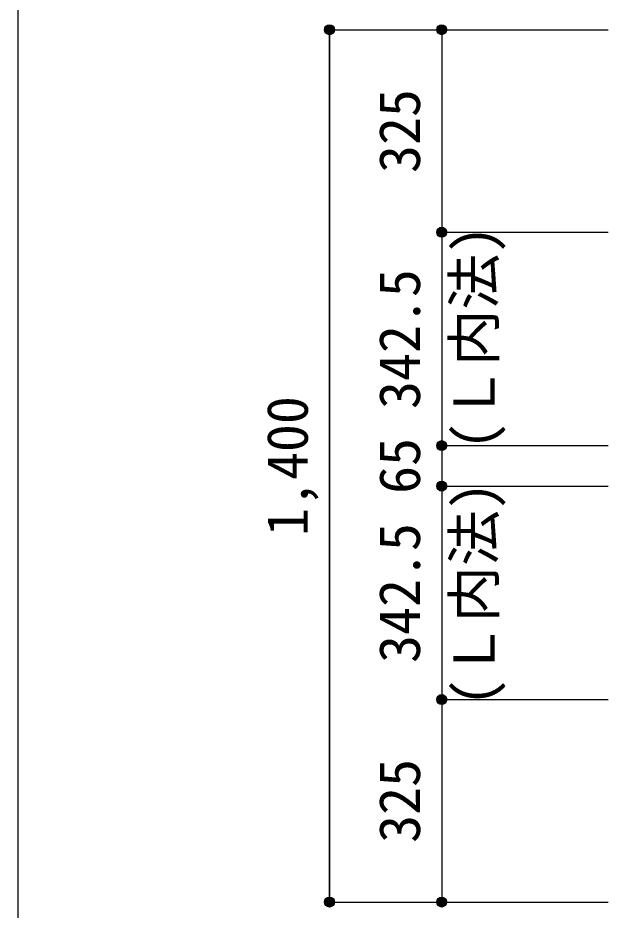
# Model space of a CAD drawing. Units: millimetres at full size, sheet at 1:30. Extents: x -5973 to 5954, y -4195 to 4201.
# Drawn here: x -5973 to -5026, y -2455 to -1023 of the extents above; entities that cross this region are included whole.
import ezdxf
from ezdxf.enums import TextEntityAlignment as Align

# ---------------------------------------------------------------- set-up
doc = ezdxf.new("R2010")
doc.units = ezdxf.units.MM
doc.header["$LTSCALE"] = 30
doc.header["$PDMODE"] = 32
doc.header["$PDSIZE"] = 15
for name, color, linetype in [('0-7_文字', 4, 'Continuous'), ('0-D_寸法', 4, 'Continuous'), ('F-0_枠', 6, 'Continuous')]:
    doc.layers.add(name, color=color, linetype=linetype)
doc.styles.add('ＭＳ ゴシック', font='')
doc.styles.get('ＭＳ ゴシック').set_extended_font_data('MS Gothic')

msp = doc.modelspace()

# ---------------------------------------------------------------- linework, layer by layer
at = {"layer": '0-D_寸法'}
for p, q in [((-5472.84, -1042.16), (-5292.84, -1042.16)), ((-5472.84, -1042.16), (-5292.84, -1042.16)), ((-5472.84, -1042.16), (-5472.84, -2442.16)), ((-5292.84, -1042.16), (-5025.8, -1042.16)), ((-5292.84, -1042.16), (-5292.84, -1367.16)), ((-5292.84, -1042.16), (-5025.8, -1042.16)), ((-5292.84, -1367.16), (-5025.8, -1367.16)), ((-5292.84, -1367.16), (-5292.84, -1709.66)), ((-5292.84, -1709.66), (-5025.8, -1709.66)), ((-5292.84, -1709.66), (-5292.84, -1774.66)), ((-5292.84, -1774.66), (-5025.8, -1774.66)), ((-5292.84, -1774.66), (-5292.84, -2117.16)), ((-5292.84, -2117.16), (-5025.8, -2117.16)), ((-5292.84, -2117.16), (-5292.84, -2442.16)), ((-5472.84, -2442.16), (-5292.84, -2442.16)), ((-5292.84, -2442.16), (-5025.8, -2442.16))]:
    msp.add_line(p, q, dxfattribs=at)
msp.add_lwpolyline([(-5472.84, -2442.16), (-5472.84, -1042.16), (-5472.84, -2442.16)], dxfattribs=at)
for centre, radius in [((-5472.84, -1042.16), 8), ((-5472.84, -1042.16), 7.2), ((-5472.84, -1042.16), 6.4), ((-5472.84, -1042.16), 5.6), ((-5472.84, -1042.16), 4.8), ((-5472.84, -1042.16), 4), ((-5472.84, -1042.16), 3.2), ((-5472.84, -1042.16), 2.4), ((-5472.84, -1042.16), 1.6), ((-5472.84, -1042.16), 0.8), ((-5292.84, -1042.16), 8), ((-5292.84, -1042.16), 7.2), ((-5292.84, -1042.16), 6.4), ((-5292.84, -1042.16), 5.6), ((-5292.84, -1042.16), 4.8), ((-5292.84, -1042.16), 4), ((-5292.84, -1042.16), 3.2), ((-5292.84, -1042.16), 2.4), ((-5292.84, -1042.16), 1.6), ((-5292.84, -1042.16), 0.8), ((-5292.84, -1367.16), 8), ((-5292.84, -1367.16), 7.2), ((-5292.84, -1367.16), 6.4), ((-5292.84, -1367.16), 5.6), ((-5292.84, -1367.16), 4.8), ((-5292.84, -1367.16), 4), ((-5292.84, -1367.16), 3.2), ((-5292.84, -1367.16), 2.4), ((-5292.84, -1367.16), 1.6), ((-5292.84, -1367.16), 0.8), ((-5292.84, -1709.66), 8), ((-5292.84, -1709.66), 7.2), ((-5292.84, -1709.66), 6.4), ((-5292.84, -1709.66), 5.6), ((-5292.84, -1709.66), 4.8), ((-5292.84, -1709.66), 4), ((-5292.84, -1709.66), 3.2), ((-5292.84, -1709.66), 2.4), ((-5292.84, -1709.66), 1.6), ((-5292.84, -1709.66), 0.8), ((-5292.84, -1774.66), 8), ((-5292.84, -1774.66), 7.2), ((-5292.84, -1774.66), 6.4), ((-5292.84, -1774.66), 5.6), ((-5292.84, -1774.66), 4.8), ((-5292.84, -1774.66), 4), ((-5292.84, -1774.66), 3.2), ((-5292.84, -1774.66), 2.4), ((-5292.84, -1774.66), 1.6), ((-5292.84, -1774.66), 0.8), ((-5292.84, -2117.16), 8), ((-5292.84, -2117.16), 7.2), ((-5292.84, -2117.16), 6.4), ((-5292.84, -2117.16), 5.6), ((-5292.84, -2117.16), 4.8), ((-5292.84, -2117.16), 4), ((-5292.84, -2117.16), 3.2), ((-5292.84, -2117.16), 2.4), ((-5292.84, -2117.16), 1.6), ((-5292.84, -2117.16), 0.8), ((-5472.84, -2442.16), 8), ((-5292.84, -2442.16), 8), ((-5472.84, -2442.16), 7.2), ((-5472.84, -2442.16), 6.4), ((-5472.84, -2442.16), 5.6), ((-5472.84, -2442.16), 4.8), ((-5472.84, -2442.16), 4), ((-5472.84, -2442.16), 3.2), ((-5472.84, -2442.16), 2.4), ((-5472.84, -2442.16), 1.6), ((-5472.84, -2442.16), 0.8), ((-5292.84, -2442.16), 7.2), ((-5292.84, -2442.16), 6.4), ((-5292.84, -2442.16), 5.6), ((-5292.84, -2442.16), 4.8), ((-5292.84, -2442.16), 4), ((-5292.84, -2442.16), 3.2), ((-5292.84, -2442.16), 2.4), ((-5292.84, -2442.16), 1.6), ((-5292.84, -2442.16), 0.8)]:
    msp.add_circle(centre, radius, dxfattribs=at)
at = {"layer": '0-D_寸法', "color": 7}
for p in [(-5472.84, -1042.16), (-5292.84, -1042.16), (-5292.84, -1042.16), (-5292.84, -1367.16), (-5292.84, -1367.16), (-5292.84, -1709.66), (-5292.84, -1709.66), (-5292.84, -1774.66), (-5292.84, -1774.66), (-5292.84, -2117.16), (-5292.84, -2117.16), (-5472.84, -2442.16), (-5292.84, -2442.16), (-5292.84, -2442.16)]:
    msp.add_point(p, dxfattribs=at)
at = {"layer": 'F-0_枠'}
msp.add_line((-5972.88, 4201.15), (-5972.88, -4195.24), dxfattribs=at)

# ---------------------------------------------------------------- texts
at = {"layer": '0-7_文字', "style": 'ＭＳ ゴシック'}
for p in [(-5188.16, -1716.45), (-5188.16, -2127.88)]:
    msp.add_text('(Ｌ内法)', height=65.98, rotation=90, dxfattribs=at).set_placement(p, align=Align.BOTTOM_LEFT)
at = {"layer": '0-D_寸法', "style": 'ＭＳ ゴシック'}
for s, p in [('325', (-5307.84, -1272.16)), ('342.5', (-5307.84, -1650.91)), ('1,400', (-5487.84, -1854.66)), ('65', (-5307.84, -1787.16)), ('342.5', (-5307.84, -2058.41)), ('325', (-5307.84, -2347.16))]:
    msp.add_text(s, height=65.98, rotation=90, dxfattribs=at).set_placement(p, align=Align.BOTTOM_LEFT)

doc.saveas('drawing.dxf')
